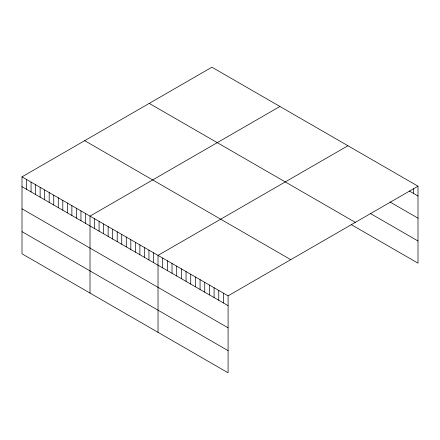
<?xml version="1.0" encoding="UTF-8"?>
<svg xmlns="http://www.w3.org/2000/svg" width="440" height="440" viewBox="0 0 440 440"><rect width="100%" height="100%" fill="white"/><g stroke="black" fill="none" stroke-linecap="round" stroke-linejoin="round"><path stroke-width="0.66" d="M22 176.847L228.091 295.834L228.091 372.796L22 253.809L22 176.847L211.91 67.205L418 186.191L418 263.153L351.434 224.719M279.917 106.475L90.013 216.117L90.013 293.073M347.93 145.739L158.021 255.382L158.021 332.338M228.091 295.834L418 186.191M409.239 190.955L418 196.014M389.972 201.988L418 218.169M370.117 213.351L418 240.994M149.237 103.389L355.333 222.376M84.667 140.668L290.763 259.655M22 186.67L228.091 305.657M22 208.824L228.091 327.811M22 231.649L228.091 350.636M413.331 188.733L413.331 193.314M223.421 293.139L223.421 302.957M218.752 290.444L218.752 300.262M214.077 287.743L214.077 297.561M209.407 285.048L209.407 294.866M204.738 282.348L204.738 292.171M200.063 279.653L200.063 289.471M195.393 276.958L195.393 286.776M190.724 274.257L190.724 284.081M186.049 271.562L186.049 281.38M181.379 268.868L181.379 278.685M176.704 266.167L176.704 275.99M172.035 263.472L172.035 273.29M167.365 260.772L167.365 270.595M162.69 258.077L162.69 267.894M153.489 252.764L153.489 262.581M148.951 250.146L148.951 259.963M144.419 247.528L144.419 257.345M139.887 244.91L139.887 254.727M135.35 242.292L135.35 252.109M130.817 239.674L130.817 249.491M126.286 237.056L126.286 246.873M121.748 234.438L121.748 244.255M117.216 231.82L117.216 241.643M112.679 229.202L112.679 239.025M108.147 226.584L108.147 236.407M103.615 223.966L103.615 233.789M99.077 221.348L99.077 231.171M94.545 218.73L94.545 228.553M85.476 213.499L85.476 223.316M80.944 210.881L80.944 220.698M76.406 208.263L76.406 218.081M71.874 205.645L71.874 215.463M67.342 203.027L67.342 212.845M62.805 200.409L62.805 210.227M58.273 197.791L58.273 207.609M53.741 195.173L53.741 204.99M49.203 192.555L49.203 202.373M44.671 189.937L44.671 199.755M40.134 187.319L40.134 197.137M35.602 184.701L35.602 194.524M31.07 182.083L31.07 191.906M26.532 179.465L26.532 189.288"/></g></svg>
